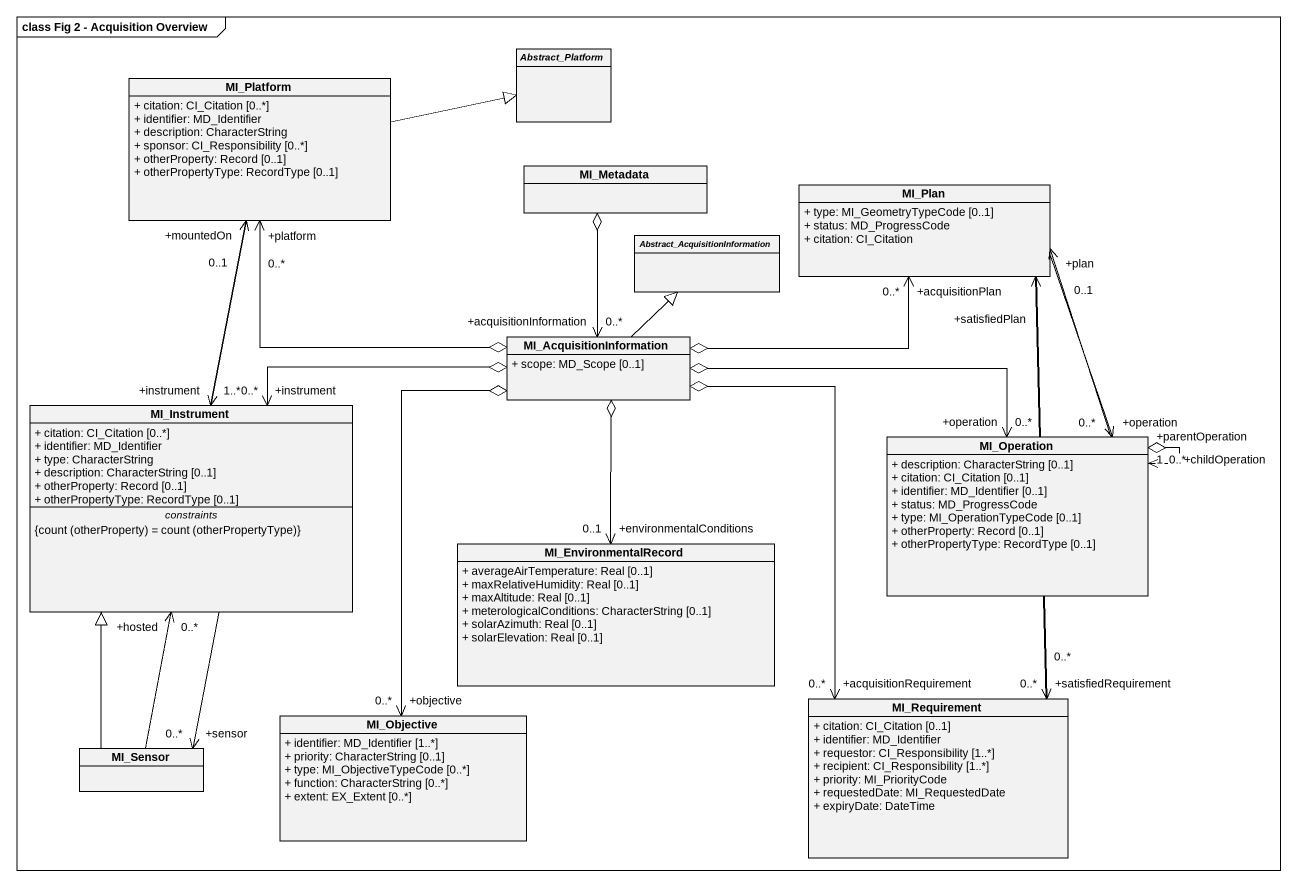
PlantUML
@startuml
mainframe class Fig 2 - Acquisition Overview
hide circle
hide empty members
skinparam classAttributeIconSize 0
abstract class Abstract_Platform
class MI_Platform {
  + citation: CI_Citation [0..*]
  + identifier: MD_Identifier
  + description: CharacterString
  + sponsor: CI_Responsibility [0..*]
  + otherProperty: Record [0..1]
  + otherPropertyType: RecordType [0..1]
}
class MI_Metadata
class MI_Plan {
  + type: MI_GeometryTypeCode [0..1]
  + status: MD_ProgressCode
  + citation: CI_Citation
}
abstract class "Abstract_AcquisitionInformation" as Abstract_
class MI_AcquisitionInformation {
  + scope: MD_Scope [0..1]
}
class MI_Instrument {
  + citation: CI_Citation [0..*]
  + identifier: MD_Identifier
  + type: CharacterString
  + description: CharacterString [0..1]
  + otherProperty: Record [0..1]
  + otherPropertyType: RecordType [0..1]
  -- constraints --
  {field} {count (otherProperty) = count (otherPropertyType)}
}
class MI_Operation {
  + description: CharacterString [0..1]
  + citation: CI_Citation [0..1]
  + identifier: MD_Identifier [0..1]
  + status: MD_ProgressCode
  + type: MI_OperationTypeCode [0..1]
  + otherProperty: Record [0..1]
  + otherPropertyType: RecordType [0..1]
}
class MI_EnvironmentalRecord {
  + averageAirTemperature: Real [0..1]
  + maxRelativeHumidity: Real [0..1]
  + maxAltitude: Real [0..1]
  + meterologicalConditions: CharacterString [0..1]
  + solarAzimuth: Real [0..1]
  + solarElevation: Real [0..1]
}
class MI_Objective {
  + identifier: MD_Identifier [1..*]
  + priority: CharacterString [0..1]
  + type: MI_ObjectiveTypeCode [0..*]
  + function: CharacterString [0..*]
  + extent: EX_Extent [0..*]
}
class MI_Requirement {
  + citation: CI_Citation [0..1]
  + identifier: MD_Identifier
  + requestor: CI_Responsibility [1..*]
  + recipient: CI_Responsibility [1..*]
  + priority: MI_PriorityCode
  + requestedDate: MI_RequestedDate
  + expiryDate: DateTime
}
class MI_Sensor
MI_Platform -right-|> Abstract_Platform
MI_Platform "+platform\n0..*" <--o MI_AcquisitionInformation
MI_Platform --> "+instrument\n1..*" MI_Instrument
MI_Metadata o--> "+acquisitionInformation\n0..*" MI_AcquisitionInformation
MI_Plan --> "+operation\n0..*" MI_Operation
MI_Plan --> "+satisfiedRequirement\n0..*" MI_Requirement
MI_AcquisitionInformation o-right-> "+acquisitionPlan\n0..*" MI_Plan
MI_AcquisitionInformation -up-|> Abstract_
MI_AcquisitionInformation o-left-> "+instrument\n0..*" MI_Instrument
MI_AcquisitionInformation o-right-> "+operation\n0..*" MI_Operation
MI_AcquisitionInformation o--> "+objective\n0..*" MI_Objective
MI_AcquisitionInformation o--> "+acquisitionRequirement\n0..*" MI_Requirement
MI_Instrument -up-> "+mountedOn\n0..1" MI_Platform
MI_Instrument --> "+sensor\n0..*" MI_Sensor
MI_Operation -up-> "+plan\n0..1" MI_Plan
MI_Operation --> "+parentOperation\n1" MI_Operation
MI_Operation <--o "+childOperation\n0..*" MI_Operation
MI_EnvironmentalRecord "+environmentalConditions\n0..1" <-up-o MI_AcquisitionInformation
MI_Requirement "0..*" -up-> "+satisfiedPlan" MI_Plan
MI_Sensor -up-|> MI_Instrument
MI_Sensor -up-> "+hosted\n0..*" MI_Instrument
@enduml
